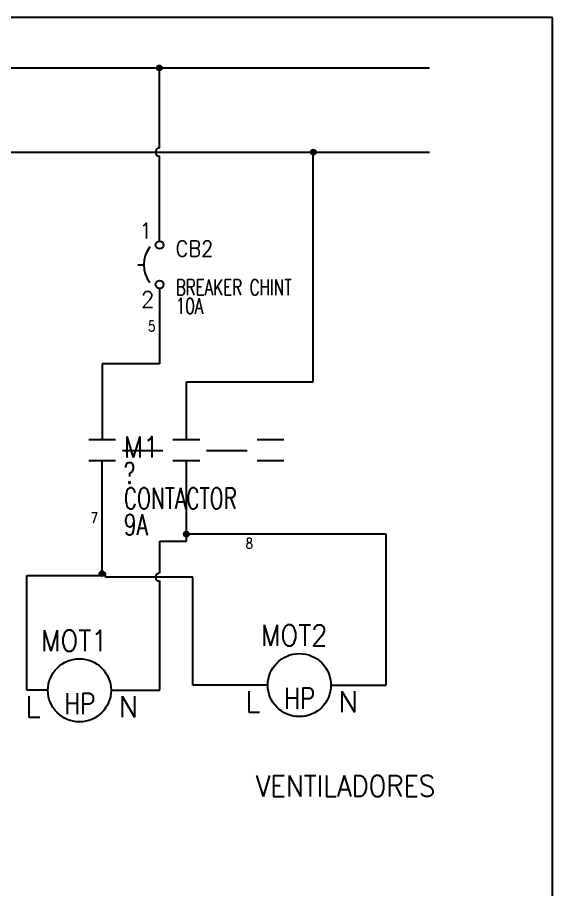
# Model space of a CAD drawing. Header units: millimetres. Extents: x 123.5 to 144.3, y 105.4 to 121.6.
# Drawn here: x 137.9 to 144.26, y 111.22 to 121.59 of the extents above; entities that cross this region are included whole.
import ezdxf
from ezdxf.enums import TextEntityAlignment as Align

# ---------------------------------------------------------------- set-up
doc = ezdxf.new("R2010")
doc.units = ezdxf.units.MM
doc.linetypes.add('HIDDEN2', pattern=[0.1875, 0.125, -0.0625])
for name, color, linetype in [('BLK_12AWG', 7, 'Continuous'), ('DESC', 250, 'Continuous'), ('DESCCHILD', 20, 'Continuous'), ('LINK', 9, 'Continuous'), ('MISC', 7, 'Continuous'), ('SYMS', 7, 'Continuous'), ('TAGS', 250, 'Continuous'), ('TERMS', 250, 'Continuous'), ('WIRES', 7, 'Continuous'), ('XREFCHILD', 134, 'Continuous')]:
    doc.layers.add(name, color=color, linetype=linetype)
doc.layers.add('WIRENO', color=7, linetype='Continuous', true_color=0x000000)
doc.styles.add('WD', font='romans.shx')

# ---------------------------------------------------------------- blocks, each defined once
blk = doc.blocks.new('VCB1')
at = {"linetype": 'HIDDEN2'}
blk.add_line((-0.1712, 0), (-0.125, 0), dxfattribs=at)
for centre in [(0, 0.1562), (0, -0.1562)]:
    blk.add_circle(centre, 0.0312)
blk.add_arc((0.1094, 0), 0.2344, 143.1301, 216.8699)
at = {"style": 'WD'}
for tag, p, width in [('INST', (0.2188, 0.3883), 0.7), ('LOC', (0.2188, 0.2188), 0.7), ('TAG1', (0.1269, 0.0644), 0.9), ('XREF', (0.1287, -0.09), 0.7), ('DESC1', (0.1287, -0.242), 0.7), ('DESC2', (0.1287, -0.3893), 0.7)]:
    blk.add_attdef(tag, p, '', height=0.125, dxfattribs=dict(at, width=width))
at = {"linetype": 'Continuous', "style": 'WD'}
for tag, height, flags, p in [('TERM01', 0.125, 8, (-0.055, 0.2066)), ('CAT', 0.01, 9, (-0.1421, -0.0731)), ('MFG', 0.01, 9, (-0.1421, -0.0881))]:
    blk.add_attdef(tag, text='', height=height, dxfattribs=dict(at, flags=flags)).set_placement(p, align=Align.RIGHT)
at = {"style": 'WD', "width": 0.7}
blk.add_attdef('RATING1', text='', height=0.125, dxfattribs=at).set_placement((-0.1875, 0.0625), align=Align.RIGHT)
at = {"color": 7, "style": 'WD', "flags": 1}
for tag, p in [('X2TERM01', (0, 0.1875)), ('X8TERM02', (0, -0.1875))]:
    blk.add_attdef(tag, p, '', height=0.0125, dxfattribs=at)
at = {"color": 7, "style": 'WD'}
for tag, p in [('X4LINK', (-0.25, 0)), ('X1LINK', (0, 0))]:
    blk.add_attdef(tag, p, '', height=0.01, dxfattribs=at)
at = {"style": 'WD', "flags": 9}
for tag, p in [('FAMILY', (-0.1421, -0.0365)), ('CONTACT', (-0.1288, -0.1291))]:
    blk.add_attdef(tag, text='', height=0.01, dxfattribs=at).set_placement(p, align=Align.RIGHT)
at = {"linetype": 'Continuous', "style": 'WD', "flags": 9}
blk.add_attdef('ASSYCODE', text='', height=0.01, dxfattribs=at).set_placement((-0.1533, -0.1061), align=Align.CENTER)
at = {"linetype": 'Continuous', "style": 'WD', "flags": 8}
blk.add_attdef('TERM02', text='', height=0.125, dxfattribs=at).set_placement((-0.0407, -0.2134), align=Align.TOP_RIGHT)
blk = doc.blocks.new('WDDOT')
for radius in [0.03, 0.0187, 0.00929]:
    blk.add_circle((0, 0), radius)
blk = doc.blocks.new('VMS21')
at = {"linetype": 'Continuous'}
for p, q in [((-0.08, 0.0625), (0.08, 0.0625)), ((-0.08, -0.0625), (0.08, -0.0625))]:
    blk.add_line(p, q, dxfattribs=at)
at = {"style": 'WD'}
for tag, p, width in [('INST', (0.125, 0.2808), 0.7), ('LOC', (0.125, 0.1113), 0.7), ('TAG2', (0.1269, -0.045), 0.9), ('XREF', (0.1287, -0.1994), 0.7), ('DESC1', (0.1287, -0.3514), 0.7), ('DESC2', (0.1287, -0.5076), 0.7), ('DESC3', (0.1287, -0.6639), 0.7)]:
    blk.add_attdef(tag, p, '', height=0.125, dxfattribs=dict(at, width=width))
at = {"linetype": 'Continuous', "style": 'WD', "width": 0.9, "flags": 8}
blk.add_attdef('TERM01', text='', height=0.125, dxfattribs=at).set_placement((-0.0312, 0.125), align=Align.RIGHT)
at = {"color": 7, "style": 'WD', "flags": 1}
for tag, p in [('X2TERM01', (0, 0.0625)), ('X8TERM02', (0, -0.0625))]:
    blk.add_attdef(tag, p, '', height=0.0125, dxfattribs=at)
at = {"style": 'WD'}
for tag, p, flags in [('FAMILY', (-0.1808, 0.0031), 9), ('CONTACT', (-0.1808, -0.0135), 1)]:
    blk.add_attdef(tag, p, '', height=0.01, dxfattribs=dict(at, flags=flags))
at = {"color": 7, "style": 'WD'}
for tag, p in [('X4LINK', (-0.1406, 0)), ('X1LINK', (0.125, 0))]:
    blk.add_attdef(tag, p, '', height=0.01, dxfattribs=at)
at = {"linetype": 'Continuous', "style": 'WD', "width": 0.9, "flags": 8}
blk.add_attdef('TERM02', text='', height=0.125, dxfattribs=at).set_placement((-0.0312, -0.125), align=Align.TOP_RIGHT)
blk = doc.blocks.new('HMO12')
blk.add_circle((0, 0), 0.1875)
at = {"style": 'WD'}
for tag, width, p in [('INST', 0.7, (-0.0257, 0.5595)), ('LOC', 0.7, (-0.0257, 0.3899)), ('TAG1', 0.9, (-0.0312, 0.2336)), ('RATING1', 0.8, (0, 0))]:
    blk.add_attdef(tag, text='', height=0.125, dxfattribs=dict(at, width=width)).set_placement(p, align=Align.CENTER)
at = {"style": 'WD', "flags": 9}
blk.add_attdef('FAMILY', text='', height=0.01, dxfattribs=at).set_placement((-0.0053, 0.1698), align=Align.CENTER)
at = {"linetype": 'Continuous', "style": 'WD', "flags": 1}
for tag, p in [('CAT', (0, 0.1593)), ('MFG', (0, 0.1404))]:
    blk.add_attdef(tag, text='', height=0.01, dxfattribs=at).set_placement(p, align=Align.MIDDLE)
at = {"style": 'WD'}
for tag, p, width in [('DESC1', (1.126, 0.0461), 0.9), ('DESC2', (1.126, -0.1101), 0.9), ('DESC3', (1.126, -0.2664), 0.9), ('RATING3', (1.125, -0.4226), 0.8), ('RATING4', (1.125, -0.5789), 0.8), ('WDTAGALT', (1.125, -0.75), 0.7)]:
    blk.add_attdef(tag, p, '', height=0.125, dxfattribs=dict(at, width=width))
at = {"linetype": 'Continuous', "style": 'WD', "flags": 9}
blk.add_attdef('ASSYCODE', text='', height=0.01, dxfattribs=at).set_placement((0, 0.125), align=Align.CENTER)
at = {"style": 'WD', "flags": 1}
for tag, p in [('X4TERM01', (-0.1875, 0)), ('X1TERM02', (0.1875, 0)), ('X0TERM03', (0.1326, -0.1326))]:
    blk.add_attdef(tag, p, '', height=0.0125, dxfattribs=at)
at = {"linetype": 'Continuous', "style": 'WD'}
blk.add_attdef('TERM01', text='', height=0.125, dxfattribs=at).set_placement((-0.2312, -0.0349), align=Align.TOP_RIGHT)
at = {"style": 'WD', "width": 0.8}
blk.add_attdef('RATING2', text='', height=0.125, dxfattribs=at).set_placement((0.0012, -0.0165), align=Align.TOP_CENTER)
at = {"linetype": 'Continuous', "style": 'WD'}
for tag, p in [('TERM02', (0.2312, -0.0349)), ('TERM03', (0.0625, -0.2188))]:
    blk.add_attdef(tag, text='', height=0.125, dxfattribs=at).set_placement(p, align=Align.TOP_LEFT)
blk = doc.blocks.new('WD_WNV')
at = {"linetype": 'Continuous', "style": 'WD', "width": 0.8}
blk.add_attdef('WIRENO', text='', height=0.125, dxfattribs=at).set_placement((-0.05, 0), align=Align.MIDDLE_RIGHT)
at = {"style": 'WD', "flags": 1}
for tag, p in [('W01USER', (-0.062, 0.094)), ('W02USER', (-0.062, 0.086)), ('W03USER', (-0.062, 0.078)), ('W04USER', (-0.062, 0.07)), ('W05USER', (-0.062, 0.062)), ('W06USER', (-0.062, 0.055)), ('W07USER', (-0.062, 0.047)), ('W08USER', (-0.062, 0.039)), ('W09USER', (-0.062, 0.031)), ('W10USER', (-0.062, 0.023))]:
    blk.add_attdef(tag, text='', height=0.005, dxfattribs=at).set_placement(p, align=Align.CENTER)

msp = doc.modelspace()

# ---------------------------------------------------------------- linework, layer by layer
at = {"color": 7, "linetype": 'Continuous'}
for p, q in [((144.256, 121.59), (123.506, 121.59)), ((144.256, 105.405), (144.256, 121.59))]:
    msp.add_line(p, q, dxfattribs=at)
at = {"layer": 'BLK_12AWG'}
for p, q in [((124.418, 120.99), (142.793, 120.99)), ((139.584, 120.949), (139.584, 120.99)), ((139.586, 120.04), (139.586, 120.949)), ((124.418, 119.99), (142.793, 119.99)), ((141.413, 117.256), (141.413, 119.99)), ((139.586, 118.931), (139.586, 119.94)), ((139.904, 116.573), (139.904, 117.256)), ((139.904, 117.256), (141.413, 117.256))]:
    msp.add_line(p, q, dxfattribs=at)
msp.add_arc((139.586, 119.99), 0.05, 90, 270, dxfattribs=at)
at = {"layer": 'LINK'}
for points in [[(139.145, 116.439), (139.625, 116.439)], [(140.145, 116.439), (140.625, 116.439)]]:
    msp.add_lwpolyline(points, dxfattribs=at)
at = {"layer": 'WIRES'}
for p, q in [((139.586, 118.369), (139.586, 117.471)), ((139.586, 117.471), (138.904, 117.471)), ((138.904, 117.471), (138.904, 116.573)), ((138.904, 114.956), (138.904, 116.323)), ((139.904, 115.362), (139.904, 116.323)), ((142.279, 115.446), (139.904, 115.446)), ((142.279, 113.651), (142.279, 115.446)), ((139.589, 114.986), (139.589, 115.362)), ((139.589, 115.362), (139.904, 115.362)), ((138.009, 113.589), (138.009, 114.956)), ((138.009, 114.956), (138.904, 114.956)), ((138.945, 114.977), (138.904, 114.977)), ((138.945, 114.936), (138.945, 114.977)), ((139.982, 114.936), (138.945, 114.936)), ((139.982, 113.651), (139.982, 114.936)), ((139.589, 113.589), (139.589, 114.886)), ((138.259, 113.589), (138.009, 113.589)), ((139.009, 113.589), (139.589, 113.589)), ((140.872, 113.651), (139.982, 113.651)), ((141.622, 113.651), (142.279, 113.651))]:
    msp.add_line(p, q, dxfattribs=at)
msp.add_arc((139.589, 114.936), 0.05, 90, 270, dxfattribs=at)

# ---------------------------------------------------------------- block references
at = {"layer": 'SYMS'}
for p in [(139.584, 120.99), (141.413, 119.99), (139.904, 115.446), (138.904, 114.977)]:
    msp.add_blockref('WDDOT', p, dxfattribs=at)
ref = msp.add_blockref('VCB1', (139.586, 118.65), dxfattribs=dict(at, xscale=1.5, yscale=1.5, zscale=1.5))
ref.add_attrib('DESC2', '10A', (139.779, 118.066), dxfattribs={"layer": 'DESC', "height": 0.1875, "style": 'WD', "width": 0.7})
ref.add_attrib('DESC1', 'BREAKER CHINT', (139.779, 118.287), dxfattribs={"layer": 'DESC', "height": 0.1875, "style": 'WD', "width": 0.7})
ref.add_attrib('TAG1', 'CB2', (139.776, 118.747), dxfattribs={"layer": 'TAGS', "height": 0.1875, "style": 'WD', "width": 0.9})
ref.add_attrib('TERM02', '2', dxfattribs={"layer": 'TERMS', "linetype": 'Continuous', "height": 0.188, "style": 'WD', "flags": 8}).set_placement((139.525, 118.33), align=Align.TOP_RIGHT)
ref.add_attrib('TERM01', '1', dxfattribs={"layer": 'TERMS', "linetype": 'Continuous', "height": 0.188, "style": 'WD', "flags": 8}).set_placement((139.503, 118.96), align=Align.RIGHT)
ref = msp.add_blockref('VMS21', (138.904, 116.448), dxfattribs=dict(at, xscale=2, yscale=2, zscale=2))
ref.add_attrib('XREF', '?', (139.161, 116.05), dxfattribs={"layer": 'XREFCHILD', "height": 0.25, "style": 'WD', "width": 0.7})
ref.add_attrib('DESC2', '9A', (139.161, 115.433), dxfattribs={"layer": 'DESCCHILD', "height": 0.25, "style": 'WD', "width": 0.7})
ref.add_attrib('DESC1', 'CONTACTOR', (139.161, 115.746), dxfattribs={"layer": 'DESCCHILD', "height": 0.25, "style": 'WD', "width": 0.7})
ref.add_attrib('TAG2', 'M1', (139.158, 116.358), dxfattribs={"layer": 'TAGS', "height": 0.25, "style": 'WD', "width": 0.9})
at = {"layer": 'SYMS', "xscale": 2, "yscale": 2, "zscale": 2}
for p in [(139.904, 116.448), (140.904, 116.448)]:
    msp.add_blockref('VMS21', p, dxfattribs=at)
at = {"layer": 'SYMS'}
ref = msp.add_blockref('HMO12', (138.634, 113.589), dxfattribs=dict(at, xscale=2, yscale=2, zscale=2))
ref.add_attrib('TERM02', 'N', dxfattribs={"layer": 'TERMS', "linetype": 'Continuous', "height": 0.25, "style": 'WD'}).set_placement((139.097, 113.519), align=Align.TOP_LEFT)
ref.add_attrib('TERM01', 'L', dxfattribs={"layer": 'TERMS', "linetype": 'Continuous', "height": 0.25, "style": 'WD'}).set_placement((138.172, 113.519), align=Align.TOP_RIGHT)
ref.add_attrib('RATING2', 'HP', dxfattribs={"layer": 'MISC', "height": 0.25, "style": 'WD', "width": 0.8}).set_placement((138.637, 113.556), align=Align.TOP_CENTER)
ref.add_attrib('TAG1', 'MOT1', dxfattribs={"layer": 'TAGS', "height": 0.25, "style": 'WD', "width": 0.9}).set_placement((138.572, 114.056), align=Align.CENTER)
ref = msp.add_blockref('HMO12', (141.247, 113.651), dxfattribs=dict(at, xscale=2, yscale=2, zscale=2))
ref.add_attrib('TERM02', 'N', dxfattribs={"layer": 'TERMS', "linetype": 'Continuous', "height": 0.25, "style": 'WD'}).set_placement((141.71, 113.581), align=Align.TOP_LEFT)
ref.add_attrib('TERM01', 'L', dxfattribs={"layer": 'TERMS', "linetype": 'Continuous', "height": 0.25, "style": 'WD'}).set_placement((140.785, 113.581), align=Align.TOP_RIGHT)
ref.add_attrib('RATING2', 'HP', dxfattribs={"layer": 'MISC', "height": 0.25, "style": 'WD', "width": 0.8}).set_placement((141.25, 113.618), align=Align.TOP_CENTER)
ref.add_attrib('DESC1', 'VENTILADORES', (140.729, 112.325), dxfattribs={"layer": 'DESC', "height": 0.25, "style": 'WD', "width": 0.9})
ref.add_attrib('TAG1', 'MOT2', dxfattribs={"layer": 'TAGS', "height": 0.25, "style": 'WD', "width": 0.9}).set_placement((141.185, 114.118), align=Align.CENTER)
at = {"layer": 'WIRENO'}
ref = msp.add_blockref('WD_WNV', (139.586, 117.92), dxfattribs=at)
ref.add_attrib('WIRENO', '5', dxfattribs={"linetype": 'Continuous', "height": 0.125, "style": 'WD', "width": 0.8}).set_placement((139.536, 117.92), align=Align.MIDDLE_RIGHT)
ref = msp.add_blockref('WD_WNV', (138.904, 115.64), dxfattribs=at)
ref.add_attrib('WIRENO', '7', dxfattribs={"linetype": 'Continuous', "height": 0.125, "style": 'WD', "width": 0.8}).set_placement((138.854, 115.64), align=Align.MIDDLE_RIGHT)
ref = msp.add_blockref('WD_WNV', (139.904, 115.843), dxfattribs=at)
ref.add_attrib('WIRENO', '8', dxfattribs={"linetype": 'Continuous', "height": 0.125, "style": 'WD', "width": 0.8}).set_placement((140.694, 115.337), align=Align.MIDDLE_RIGHT)

doc.saveas('drawing.dxf')
